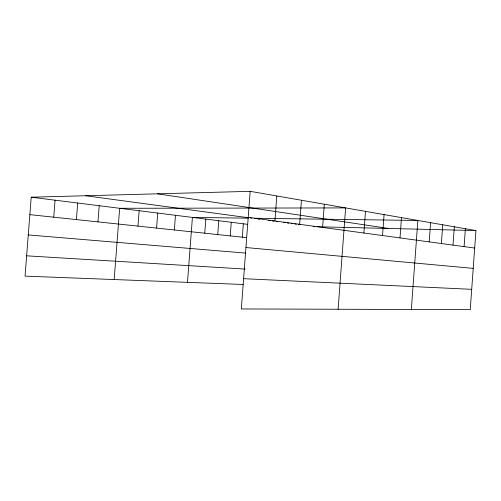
<?xml version="1.0" encoding="UTF-8"?>
<svg xmlns="http://www.w3.org/2000/svg" width="501" height="501" viewBox="0 0 501 501"><rect width="100%" height="100%" fill="white"/><g stroke="black" fill="none" stroke-linecap="round" stroke-linejoin="round"><path stroke-width="0.75" d="M411.346 309.48L417.853 220.465L254.308 218.248M429.207 241.883L430.609 222.682M441.387 243.536L442.752 224.792M453.004 245.108L454.332 226.803M464.095 246.617L465.391 228.719M475.95 230.554L470.232 309.662L241.325 308.948L250.174 191.338L475.95 230.554L317.014 226.746M299.648 224.31L301.445 200.243M322.6 227.423L324.322 204.214M338.119 309.249L345.615 207.915L119.658 208.291L114.178 279.539M363.889 233.021L365.486 211.366M382.532 235.551L384.073 214.597M400.005 237.919L401.489 217.622M156.575 228.093L157.727 213.063M174.342 229.978L175.463 215.286M187.48 282.345L192.415 217.415L248.214 218.167M204.759 233.203L205.83 219.094M217.728 234.574L218.774 220.722M230.241 235.902L231.268 222.287M242.327 237.186L243.336 223.797M274.93 220.96L276.803 195.96M250.174 191.338L31.212 197.2L25.05 276.132L243.185 284.48M53.745 217.19L55.066 200.187M76.415 219.588L77.699 203.03M97.958 221.874L99.204 205.723M137.963 226.12L139.146 210.733M313.225 226.659L314.741 226.696L313.194 226.483M243.605 278.688L471.698 289.321M26.634 255.829L245.083 269.062M28.269 234.931L245.546 253.093M245.947 247.544L473.213 268.373M29.847 214.653L246.711 237.649M31.212 197.2L247.713 224.348M248.22 217.334L474.685 248.051M85.627 195.741L248.283 217.716M250.525 218.016L252.016 218.217M258.028 219.031L259.537 219.238M268.611 220.459L270.139 220.665M272.438 220.979L273.966 221.185M276.264 221.498L277.792 221.705M283.71 222.5L285.188 222.701M287.392 223.001L288.864 223.195M291.075 223.496L292.584 223.703M294.845 224.003L296.348 224.21M298.609 224.517L300.118 224.717M157.521 193.818L388.532 228.462"/></g></svg>
